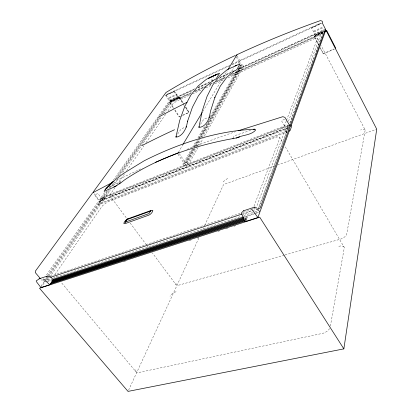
<?xml version="1.0" encoding="UTF-8"?>
<svg xmlns="http://www.w3.org/2000/svg" width="412" height="412" viewBox="0 0 412 412"><rect width="100%" height="100%" fill="white"/><g stroke="black" fill="none" stroke-linecap="round" stroke-linejoin="round"><path stroke-width="0.31" stroke-dasharray="2.06 1.54" d="M323.487 31.569L315.329 35.288L323.492 31.492M330.383 326.103L344.241 248.039A4.352 2.364 -29.3 0 0 344.241 247.406L284.635 145.688M315.329 35.288L311.513 27.697L321.437 23.103M55.167 274.541L55.373 273.923A4.779 1.597 -38.7 0 1 55.79 273.218L102.073 206.273A4.094 1.262 -36 0 1 102.557 205.67L107.11 202.313A7.9 2.451 -36.1 0 1 108.706 201.586L274.557 137.69A9.095 3.348 -30.8 0 1 276.514 137.067L278.424 136.82L279.578 137.145L283.013 142.918M178.257 97.644L178.52 98.046L179.045 97.572L176.949 94.796L176.892 94.054L175.847 92.422L174.987 92.303L174.297 91.227L166.577 94.801L166.386 95.213L170.522 101.239L178.257 97.644L170.542 101.156L170.805 101.558L171.34 101.079M178.463 152.373L182.65 144.962M334.482 49.054L323.322 53.941L320.201 47.426M258.303 208.693L288.163 127.535L98.365 201.427L45.979 275.623M259.194 207.267L286.814 132.036L285.372 129.543L256.532 206.881M106.996 190.921L102.562 197.224L104.051 199.207L288.518 127.39L288.961 126.185M290.069 123.178L297.572 102.732M297.794 102.13L300.224 95.517M300.446 94.915L306.847 77.477M307.069 76.874L309.494 70.256M309.716 69.659L314.135 57.629M315.015 55.223L317.225 49.208M317.446 48.611L319.212 43.801M320.093 41.391L321.86 36.58M284.687 119.32L281.849 120.448L281.643 120.979L286.33 129.08L285.531 131.232L286.072 132.164L287.787 127.524L288.915 127.087M288.446 121.303L321.916 31.544L322.967 33.573L229.499 76.009M253.983 206.216L279.743 138.195A4.733 1.736 -30.7 0 0 279.836 137.67L279.763 137.381M286.268 120.968L284.218 126.371A4.604 1.638 -30.5 0 1 283.894 126.963L281.978 128.817L278.991 130.671A8.786 3.111 -30.5 0 1 276.941 131.598L112.857 195.52A7.632 2.312 -35.5 0 1 111.482 195.947L110.066 195.906L109.922 195.015A3.986 1.205 -35.6 0 1 110.21 194.505L114.958 187.635M286.494 120.366L317.405 38.728A3.677 0.989 -29.4 0 0 317.436 38.44L316.596 38.167L314.65 38.646A7.061 1.911 -29.4 0 0 313.094 39.274L227.033 78.259M244.903 219.781L247.349 218.988L247.669 218.159L246.773 216.774L244.326 217.572M245.279 220.647L246.968 216.254L254.616 213.756M166.386 95.213L174.111 91.639L174.297 91.227M128.565 390.231L199.284 237.121M203.065 228.943L203.605 227.774M204.682 225.436L223.577 184.53L274.428 166.149M233.063 138.241L234.145 136.032L234.814 135.646L250.65 130.31M318.914 45.511L314.212 36.524L315.34 35.484L323.461 31.827M182.567 115.52L189 112.425L186.013 107.249M198.11 147.398L188.392 164.702L186.909 162.477L194.85 148.495M199.367 145.163L203.126 138.468M204.383 136.233L243.58 66.461L242.493 64.607L239.228 66.105L240.309 67.954L199.964 138.89M197.121 146.497L186.389 165.48L184.906 163.265L193.171 148.804M197.436 145.941L200.907 139.797M202.174 137.562L241.942 67.207L240.86 65.359L199.212 138.231M194.562 148.387L184.396 166.263L182.913 164.053L191.23 149.582M195.834 146.152L199.645 139.452M196.117 146.26L199.933 139.55M201.2 137.309L242.493 64.607M194.443 146.579L198.893 138.787M193.506 149.098L185.575 163.003L179.174 153.434M195.087 146.317L198.579 140.198M199.846 137.974L241.401 65.106L240.474 63.51M192.208 149.618L184.241 163.528L177.84 153.975M193.8 146.837L197.621 140.162M198.898 137.938L240.314 65.606M192.512 147.357L196.349 140.677M197.951 137.896L204.671 126.206M210.11 116.745L236.668 70.56M240.16 62.979L239.228 61.383L239.727 60.533L321.422 22.681M231.76 64.844L238.141 61.888L238.641 61.038L236.241 56.933M329.713 328.591L327.525 331.027L324.62 332.705A9.502 5.959 -32.7 0 1 322.323 333.426L139.143 372.422A8.431 4.182 -42.1 0 1 137.613 372.551L135.991 371.82L61.069 282.205M200.469 124.352L203.662 119.377L208.529 117.235M231.595 71.415L233.836 67.604M202.843 111.389L227.336 70.663M177.634 134.085L181.017 129.09L185.575 126.963M211.145 80.84L213.298 77.425M117.152 184.463L124.826 173.364M126.654 170.717L143.829 145.879M146.023 142.707L166.124 113.635M167.952 110.993L172.7 104.118A3.188 0.798 -32.9 0 1 173.025 103.731L176.537 101.203A6.139 1.545 -32.9 0 1 177.86 100.538L190.153 94.966M47.751 277.132L45.917 277.739L47.756 279.913L49.224 277.817M49.589 277.291L100.822 203.832L286.814 132.036M104.051 199.207L110.663 189.726M113.238 186.033L118.383 178.659M122.791 172.34L161.375 117.018M163.945 113.331L171.665 102.269L190.941 93.514M104.746 198.805L101.527 203.43L98.684 204.527L98.118 203.78L99.627 201.638L94.734 195.159L95.115 194.629L97.948 193.506L102.835 200.005L99.998 201.108L101.362 199.166L104.19 198.064L104.746 198.805L101.924 199.908L98.684 204.527M40.943 287.591L44.532 282.457M43.394 280.237L44.872 281.978L48.194 277.23M48.565 276.704L99.869 203.415L287.205 130.954M109.329 189.906L101.61 200.927L100.121 198.945L104.921 192.141M111.534 186.754L115.576 180.981M119.248 175.733L160.402 116.946M162.606 113.8L170.692 102.248L191.158 92.947M40.994 286.134L45.062 280.335M45.433 279.81L48.019 276.122M48.389 275.592L107.923 190.761M109.772 188.124L114.212 181.805M117.538 177.062L159.326 117.518M161.54 114.356L170.048 102.238L191.724 92.381M47.39 275.643L99.318 201.834L288.106 128.462M108.845 188.294L111.06 185.143M115.494 178.839L158.363 117.899M160.211 115.272L170.558 100.564L193.352 90.171M113.424 180.101L157.394 117.827M158.872 115.731L169.59 100.554L194.16 89.342M194.685 88.791L168.946 100.549L165.629 95.45L166.268 94.569L229.886 65.096M315.901 35.267L315.582 35.684L315.329 35.205M252.886 208.544L250.316 210.98L247.138 212.875A10.465 4.486 -32.8 0 1 244.733 213.859L242.9 214.461M173.354 108.078L169.595 102.3L179.488 97.603L183.227 103.427M169.595 102.3L171.186 101.11L179.617 97.273L183.994 104.097M116.143 180.59L142.398 168.137M109.237 186.837L121.272 181.198M232.219 64.009L238.641 61.038M165.629 95.45L229.438 65.915M239.228 61.383L321.118 23.484M311.436 28.098L321.37 23.505M169.188 97.593L176.892 94.054M313.826 31.158L323.142 26.878M169.239 98.329L176.949 94.796M313.97 31.956L323.291 27.676M198.193 87.19L209.893 81.849M219.838 77.307L230.952 72.229M238.553 68.758L324.254 29.613M197.667 87.741L209.368 82.4M219.9 77.595L231.014 72.517M238.615 69.046L324.023 30.066L289.08 125.047L100.121 198.945M198.028 88.039L207.375 83.775M219.066 78.445L230.169 73.382M237.178 70.184L321.916 31.544M170.254 101.167L178.236 97.721M315.123 35.164L323.286 31.446M179.488 97.603L169.847 101.991L173.591 107.743M323.157 32.234L314.351 36.241L318.739 44.63M314.212 36.524L323.229 32.424M195.237 90.784L205.197 86.257M209.883 84.125L213.983 82.261M217.5 80.659L225.704 76.931M232.147 74L323.538 32.445M194.665 91.356L204.609 86.839M209.873 84.445L213.38 82.853M216.3 81.525L225.658 77.271M231.508 74.613L322.73 33.161M194.449 91.922L202.627 88.209M209.049 85.294L212.556 83.703M216.063 82.112L224.823 78.131M192.497 93.905L202.447 89.399M205.959 87.808L211.814 85.155M214.74 83.832L224.107 79.588M180.507 116.143L179.375 116.637L173.931 108.268M182.773 115.149L189 112.425L185.601 107.13M323.415 53.581L333.983 48.956M180.302 116.508L179.168 117.008L173.699 108.603M182.913 164.053L186.909 162.477M102.562 197.224L287.097 124.918L288.518 127.39M186.852 149.386L209.363 140.847L235.649 131.598M288.153 125.712L98.741 199.738L93.848 193.254M288.379 126.16L287.252 126.597L286.531 128.549L288.23 127.885M286.072 132.164L287.21 131.727M277.456 165.052L376.733 129.167M50.192 276.318L240.809 213.138M243.255 212.329L255.471 208.281M42.997 279.81L41.782 280.212L40.963 279.254M43.61 279.609L49.734 277.585M242.447 213.931L257.083 209.095M47.756 279.913L50.81 278.909M53.256 278.11L241.375 216.295M243.822 215.491L254.204 212.082M254.812 211.881L257.866 210.877L256.382 208.544M44.872 281.978L46.705 281.375M47.318 281.175L52.211 279.573M244.198 216.712L255.203 213.107M255.816 212.911L258.257 212.108M47.473 281.499L52.18 279.959M255.203 213.565L259.318 212.216M244.615 218.2L246.453 217.603L247.349 218.988M244.908 218.834L246.129 218.437L247.03 219.823M244.615 219.153L247.669 218.159M245.202 220.415L246.422 220.018M123.543 261.805L125.995 261.012M189.093 240.69L191.544 239.902M197.06 238.126L199.511 237.338M217.886 231.42L220.338 230.627M225.853 228.851L228.305 228.063M233.815 226.286L236.267 225.498M284.383 255.11L179.184 285.053A7.112 3.234 -37.1 0 1 177.799 285.305L176.048 284.749L152.342 252.855M285.006 254.935L340.08 239.259A8.106 4.259 -29 0 0 342.042 238.538L344.808 236.854L346.456 234.943A4.244 2.24 -28.9 0 0 346.688 234.273L365.15 130.274A3.445 1.401 -27.3 0 0 365.125 129.909L321.252 45.747M56.13 276.292L56.954 277.276M99.318 201.834L100.822 203.832M109.906 195.757L126.726 218.391M130.166 223.021L146.991 245.655M147.372 246.17L148.135 247.195M365.078 129.801L364.187 129.358L362.21 129.528A6.618 2.704 -27.4 0 0 360.685 129.986M135.991 371.82L135.733 370.156A4.408 2.184 -42.3 0 1 136.006 369.379M245.81 219.272L246.711 220.662M170.558 100.564L171.665 102.269M179.246 97.912L184.36 105.884M184.705 106.414L188.799 112.79M174.111 91.639L177.974 97.649M344.113 247.03L342.872 246.129L340.667 245.974A8.364 4.558 -29.5 0 0 338.741 246.34M176.048 284.749L175.888 283.827A3.713 1.689 -37.3 0 1 176.084 283.25M238.141 61.888L239.073 63.484M237.029 55.908L239.727 60.533M317.405 38.362L319.475 42.338M320.382 48.322L323.322 53.941M223.232 181.913A3.008 1.148 -32.9 0 1 223.495 181.486L226.755 179.009A5.794 2.22 -32.9 0 1 228.042 178.447M176.109 291.763A7.349 3.414 -38 0 0 174.554 292.345L172.154 293.813L170.413 295.595A3.811 1.761 -38 0 0 170.032 296.249"/><path stroke-width="0.62" d="M232.765 71.642L236.127 70.153L236.972 69.401L240.016 63.819L227.306 69.587L219.555 76.055L212.839 84.903L207.035 96.439L202.204 111.024L198.898 127.483C204.46 127.056 207.859 121.947 209.337 117.034L209.085 117.008M212.18 81.066L216.228 78.805L219.56 73.171L206.5 79.222L198.234 85.892L191.013 94.853L184.761 106.425L179.647 120.639L175.903 137.227C181.393 136.619 184.545 131.397 186.394 126.731L186.162 126.705M343.855 348.876L259.709 217.181L39.516 288.24L128.024 391.4L343.855 348.876L376.733 129.167L326.469 31.116M93.472 192.754L93.715 191.353L166.005 92.473C188.279 78.97 211.325 66.765 234.886 55.661L235.638 55.903M209.327 117.399L210.501 111.276L214.946 97.175L214.827 97.49L220.332 86.093L226.749 77.343L233.908 71.147M186.348 127.097L187.64 121.035L187.548 121.324L192.389 107.311L198.347 95.888L205.264 87.025L204.991 87.251L212.963 80.639M236.73 55.393L236.936 54.703C264.185 41.957 292.098 30.673 320.438 20.6L322.066 21.115L322.591 22.14L322.282 22.948L325.423 29.082L290.542 124.774L288.75 125.475M291.737 125.984L290.063 130.625L288.92 131.067M243.58 210.79L241.53 212.834L241.545 213.437L244.857 221.744L257.912 217.526L259.905 212.025L257.881 209.286M260.096 211.511L289.384 130.635M291.16 125.717L325.068 32.1M290.022 126.201L260.173 208.075L257.083 209.095M198.929 127.097L199.228 126.463M175.965 136.841L176.3 136.207M182.98 144.416L202.179 112.491M228.001 69.561L236.936 54.703M125.258 222.351L127.154 219.601A0.752 0.258 -36.2 0 1 127.354 219.498L150.869 211.006A0.762 0.273 -35.5 0 1 150.983 210.98M36.199 281.401L40.943 287.591L49.811 284.723L53.354 279.573L51.057 277.523M105.168 189.577L113.043 181.687L105.168 189.577L104.143 191.436C109.432 188.665 116.308 187.166 120.325 182.578M325.485 31.173L325.789 30.766L324.929 29.376M119.372 183.963L124.568 179.905C157.976 157.415 196.915 144.823 236.303 137.974C242.354 134.945 250.717 135.419 255.476 130.31L255.564 129.677L254.724 129.188C216.145 130.97 178.597 143.433 144.303 160.716L123.178 173.653L113.336 181.373L106.1 188.675L107.403 187.821M126.566 219.606C125.423 220.405 121.983 224.628 125.104 223.634L148.629 215.213C150.318 215.188 155.319 209.167 151.492 210.321L127.056 219.102L125.016 222.156A0.752 0.258 -36.2 0 0 125.166 222.13L148.789 213.637A0.767 0.273 -35.6 0 0 148.995 213.534L150.777 210.563A0.762 0.268 -35.5 0 0 150.576 210.589L150.462 210.63M36.21 280.896L39.485 278.687M214.745 75.453L216.249 74.541L208.647 78.208L217.356 73.985M234.969 66.075L236.524 65.173M126.819 219.436L128.132 218.767M112.831 182.243L92.69 192.754L35.427 271.075L35.267 272.553L40.556 278.775M113.939 186.935L116.39 185.755M174.518 129.734L168.328 132.613A1095.585 470.082 4.6 0 0 141.913 145.627M324.321 31.703L326.737 30.606L335.744 48.189M324.352 31.909L326.608 30.885M155.35 162.385L160.541 160.15M161.118 159.897L176.573 153.48M177.145 153.249L178.849 152.569M290.074 125.495L291.202 125.057M254.24 207.246L255.203 207.164L256.733 208.019M238.074 130.784L282.823 116.689L284.96 117.394L290.496 127.004M46.515 276.354L48.286 276.153L50.182 276.864M39.119 278.811L46.927 276.215M243.348 210.872L254.534 207.148M50.321 277.394L241.875 214.122M236.349 138.051L239.676 136.959M52.818 279.372L243.585 216.913M243.713 217.773L53.019 280.062L53.637 280.793M52.484 280.84L244.002 218.401M244.301 219.03L51.943 281.623L52.561 282.354M51.407 282.405L243.976 219.869M244.259 220.508L50.861 283.193L51.485 283.93M50.321 283.981L245.161 220.95M253.251 129.528L254.724 129.188M232.79 138.792L233.269 138.803M43.435 279.006L49.811 284.723M252.242 209.899L257.912 217.526M288.74 128.534L289.312 129.533M157.75 117.554A993.373 459.849 3.8 0 1 187.058 102.31"/></g></svg>
